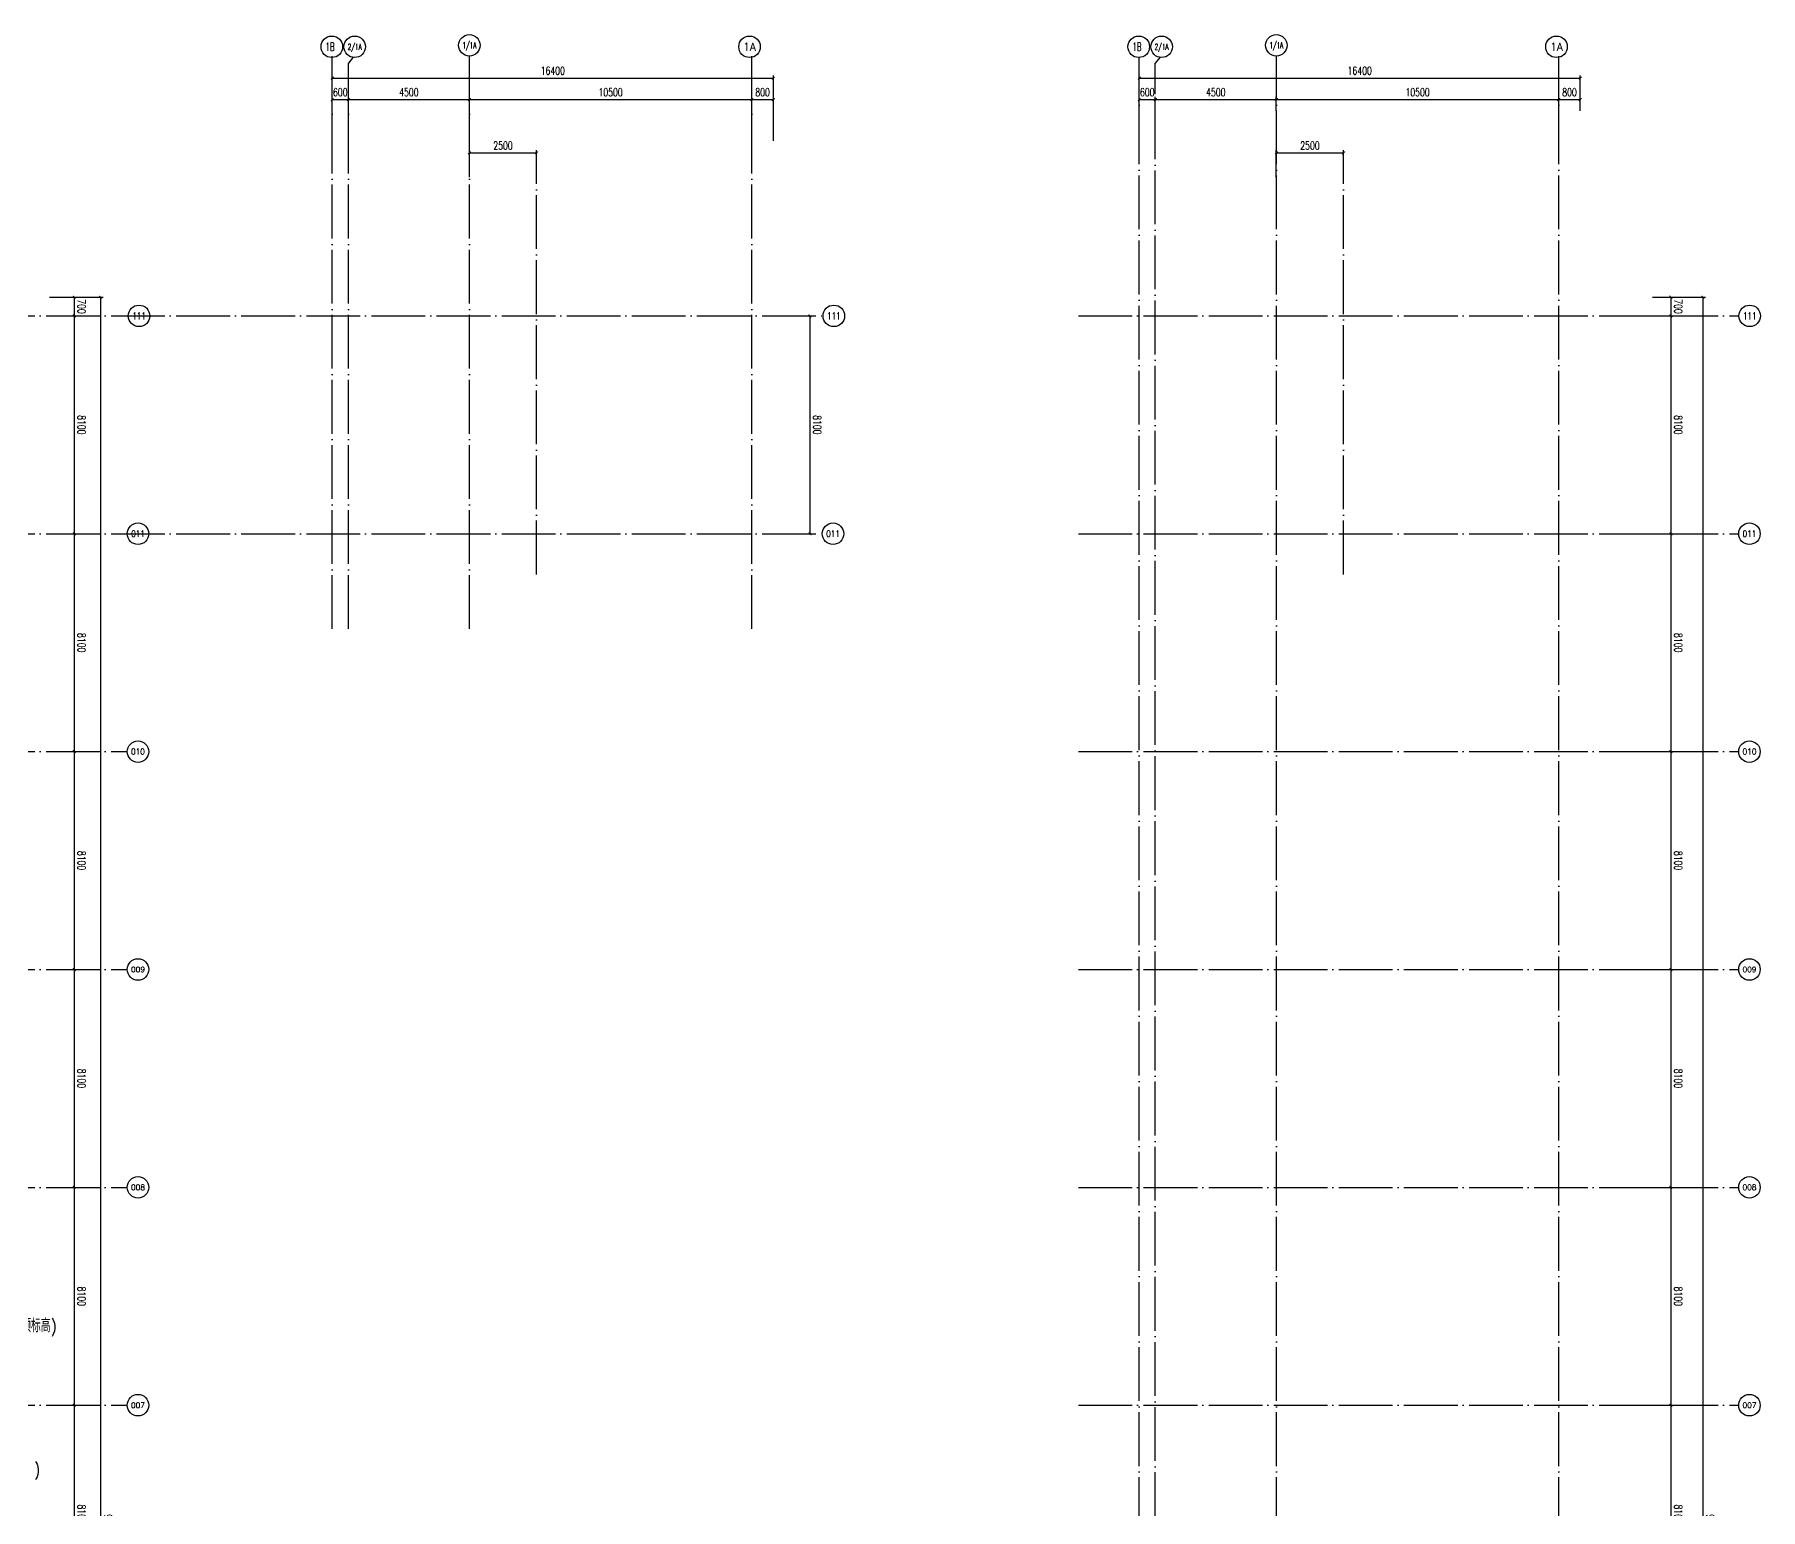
# Model space of a CAD drawing. Extents: x -1313754 to 847533, y 489853 to 941203.
# Drawn here: x 374478 to 438645, y 787444 to 842282 of the extents above; entities that cross this region are included whole.
import ezdxf
from ezdxf.enums import TextEntityAlignment as Align

# ---------------------------------------------------------------- set-up
doc = ezdxf.new("R2010")
doc.units = 0
doc.header["$LTSCALE"] = 1000
doc.header["$MEASUREMENT"] = 0
doc.linetypes.add('DOTE', pattern=[2.42, 2, -0.2, 0.02, -0.2])
doc.layers.get('Defpoints').update_dxf_attribs({"color": 210})
for name, color, linetype in [('A-AXIS-D', 1, 'Continuous'), ('A-AXIS-DOTE', 14, 'DOTE'), ('AS-WALL', 40, 'Continuous'), ('PUB_TEXT', 7, 'Continuous')]:
    doc.layers.add(name, color=color, linetype=linetype)
doc.styles.add('_TCH_AXIS', font='COMPLEX', dxfattribs={"bigfont": 'GBCBIG'})
doc.styles.add('_TCH_DIM', font='SIMPLEX', dxfattribs={"bigfont": 'GBCBIG'})
doc.styles.add('_TCH_DIM_T3', font='SIMPLEX', dxfattribs={"width": 0.705882, "bigfont": 'GBCBIG'})
doc.styles.add('A-DIM_T3', font='SIMPLEX', dxfattribs={"width": 0.705882, "bigfont": 'GBCBIG'})
doc.dimstyles.new('_TCH_ARCH&&100', dxfattribs={"dimtxt": 297.5, "dimasz": 100, "dimexe": 100, "dimexo": 100, "dimgap": 126.25, "dimtad": 1, "dimdec": 0, "dimzin": 0, "dimdsep": 46, "dimtxsty": '_TCH_DIM_T3', "dimblk": 'ARCHTICK', "dimcen": 0.09, "dimclrt": 7, "dimazin": 2, "dimtfac": 1, "dimtdec": 0, "dimtix": 1, "dimtmove": 2, "dimatfit": 3, "dimfxl": 0, "dimtolj": 1, "dimtzin": 0, "dimarcsym": 0})
doc.dimstyles.new('A-DIM&&100', dxfattribs={"dimtxt": 297.5, "dimasz": 100, "dimexe": 100, "dimexo": 100, "dimgap": 126.25, "dimtad": 1, "dimdec": 0, "dimzin": 0, "dimdsep": 46, "dimtxsty": 'A-DIM_T3', "dimblk": 'ARCHTICK', "dimcen": 0.09, "dimclrt": 7, "dimazin": 2, "dimtfac": 1, "dimtdec": 0, "dimtix": 1, "dimtmove": 2, "dimatfit": 3, "dimfxl": 0, "dimtolj": 1, "dimtzin": 0, "dimarcsym": 0})

# ---------------------------------------------------------------- blocks, each defined once
blk = doc.blocks.new('rrrrrrrrrrrrrrrrrrrrr')
at = {"layer": 'PUB_TEXT', "style": '_TCH_DIM'}
blk.add_text('幕墙顶标高', height=506.38, dxfattribs=at).set_placement((-126848.4, 794030))
at = {"layer": 'PUB_TEXT', "style": '_TCH_DIM', "width": 0.705882}
for p in [(-125005.3, 794030), (-125623.9, 788700)]:
    blk.add_text(')', height=446.2, dxfattribs=at).set_placement(p)
blk = doc.blocks.new('_ArchTick')
at = {"color": 0, "linetype": 'ByBlock', "const_width": 0.4}
blk.add_lwpolyline([(-0.5, -0.5), (0.5, 0.5)], dxfattribs=at)
blk = doc.blocks.new('*D1303')
at = {"layer": 'A-AXIS-D', "color": 0, "lineweight": -2}
for p, q in [((95776, 27700), (96792, 27700)), ((96692, 27700), (96692, 27000)), ((95776, 27000), (96792, 27000))]:
    blk.add_line(p, q, dxfattribs=at)
at = {"layer": 'Defpoints', "color": 0}
for p in [(95676, 27700), (95676, 27000), (96692, 27000)]:
    blk.add_point(p, dxfattribs=at)
at = {"layer": 'A-AXIS-D', "color": 0, "lineweight": -2, "xscale": 100, "yscale": 100, "zscale": 100}
for p, rotation in [((96692, 27700), 90), ((96692, 27000), 270)]:
    blk.add_blockref('_ArchTick', p, dxfattribs=dict(at, rotation=rotation))
at = {"layer": 'A-AXIS-D', "color": 7, "insert": (96967, 27350), "char_height": 297.5, "attachment_point": 5, "rotation": 270, "style": 'A-DIM_T3'}
blk.add_mtext('\\A1;700', dxfattribs=at)
blk = doc.blocks.new('*D1304')
at = {"layer": 'A-AXIS-D', "color": 0, "lineweight": -2}
for p, q in [((95776, 27000), (96792, 27000)), ((96692, 27000), (96692, 18900)), ((95776, 18900), (96792, 18900))]:
    blk.add_line(p, q, dxfattribs=at)
at = {"layer": 'Defpoints', "color": 0}
for p in [(95676, 27000), (95676, 18900), (96692, 18900)]:
    blk.add_point(p, dxfattribs=at)
at = {"layer": 'A-AXIS-D', "color": 0, "lineweight": -2, "xscale": 100, "yscale": 100, "zscale": 100}
for p, rotation in [((96692, 27000), 90), ((96692, 18900), 270)]:
    blk.add_blockref('_ArchTick', p, dxfattribs=dict(at, rotation=rotation))
at = {"layer": 'A-AXIS-D', "color": 7, "insert": (96967, 22950), "char_height": 297.5, "attachment_point": 5, "rotation": 270, "style": 'A-DIM_T3'}
blk.add_mtext('\\A1;8100', dxfattribs=at)
blk = doc.blocks.new('*D1305')
at = {"layer": 'A-AXIS-D', "color": 0, "lineweight": -2}
for p, q in [((95776, 18900), (96792, 18900)), ((96692, 18900), (96692, 10800)), ((95776, 10800), (96792, 10800))]:
    blk.add_line(p, q, dxfattribs=at)
at = {"layer": 'Defpoints', "color": 0}
for p in [(95676, 18900), (95676, 10800), (96692, 10800)]:
    blk.add_point(p, dxfattribs=at)
at = {"layer": 'A-AXIS-D', "color": 0, "lineweight": -2, "xscale": 100, "yscale": 100, "zscale": 100}
for p, rotation in [((96692, 18900), 90), ((96692, 10800), 270)]:
    blk.add_blockref('_ArchTick', p, dxfattribs=dict(at, rotation=rotation))
at = {"layer": 'A-AXIS-D', "color": 7, "insert": (96967, 14850), "char_height": 297.5, "attachment_point": 5, "rotation": 270, "style": 'A-DIM_T3'}
blk.add_mtext('\\A1;8100', dxfattribs=at)
blk = doc.blocks.new('*D1306')
at = {"layer": 'A-AXIS-D', "color": 0, "lineweight": -2}
for p, q in [((95776, 10800), (96792, 10800)), ((96692, 10800), (96692, 2700)), ((95776, 2700), (96792, 2700))]:
    blk.add_line(p, q, dxfattribs=at)
at = {"layer": 'Defpoints', "color": 0}
for p in [(95676, 10800), (95676, 2700), (96692, 2700)]:
    blk.add_point(p, dxfattribs=at)
at = {"layer": 'A-AXIS-D', "color": 0, "lineweight": -2, "xscale": 100, "yscale": 100, "zscale": 100}
for p, rotation in [((96692, 10800), 90), ((96692, 2700), 270)]:
    blk.add_blockref('_ArchTick', p, dxfattribs=dict(at, rotation=rotation))
at = {"layer": 'A-AXIS-D', "color": 7, "insert": (96967, 6750), "char_height": 297.5, "attachment_point": 5, "rotation": 270, "style": 'A-DIM_T3'}
blk.add_mtext('\\A1;8100', dxfattribs=at)
blk = doc.blocks.new('*D1307')
at = {"layer": 'A-AXIS-D', "color": 0, "lineweight": -2}
for p, q in [((95776, 2700), (96792, 2700)), ((96692, 2700), (96692, -5400)), ((95776, -5400), (96792, -5400))]:
    blk.add_line(p, q, dxfattribs=at)
at = {"layer": 'Defpoints', "color": 0}
for p in [(95676, 2700), (95676, -5400), (96692, -5400)]:
    blk.add_point(p, dxfattribs=at)
at = {"layer": 'A-AXIS-D', "color": 0, "lineweight": -2, "xscale": 100, "yscale": 100, "zscale": 100}
for p, rotation in [((96692, 2700), 90), ((96692, -5400), 270)]:
    blk.add_blockref('_ArchTick', p, dxfattribs=dict(at, rotation=rotation))
at = {"layer": 'A-AXIS-D', "color": 7, "insert": (96967, -1350), "char_height": 297.5, "attachment_point": 5, "rotation": 270, "style": 'A-DIM_T3'}
blk.add_mtext('\\A1;8100', dxfattribs=at)
blk = doc.blocks.new('*D1308')
at = {"layer": 'A-AXIS-D', "color": 0, "lineweight": -2}
for p, q in [((95776, -5400), (96792, -5400)), ((96692, -5400), (96692, -13500)), ((95776, -13500), (96792, -13500))]:
    blk.add_line(p, q, dxfattribs=at)
at = {"layer": 'Defpoints', "color": 0}
for p in [(95676, -5400), (95676, -13500), (96692, -13500)]:
    blk.add_point(p, dxfattribs=at)
at = {"layer": 'A-AXIS-D', "color": 0, "lineweight": -2, "xscale": 100, "yscale": 100, "zscale": 100}
for p, rotation in [((96692, -5400), 90), ((96692, -13500), 270)]:
    blk.add_blockref('_ArchTick', p, dxfattribs=dict(at, rotation=rotation))
at = {"layer": 'A-AXIS-D', "color": 7, "insert": (96967, -9450), "char_height": 297.5, "attachment_point": 5, "rotation": 270, "style": 'A-DIM_T3'}
blk.add_mtext('\\A1;8100', dxfattribs=at)
blk = doc.blocks.new('*D1309')
at = {"layer": 'A-AXIS-D', "color": 0, "lineweight": -2}
for p, q in [((95776, -13500), (96792, -13500)), ((96692, -13500), (96692, -21600)), ((95776, -21600), (96792, -21600))]:
    blk.add_line(p, q, dxfattribs=at)
at = {"layer": 'Defpoints', "color": 0}
for p in [(95676, -13500), (95676, -21600), (96692, -21600)]:
    blk.add_point(p, dxfattribs=at)
at = {"layer": 'A-AXIS-D', "color": 0, "lineweight": -2, "xscale": 100, "yscale": 100, "zscale": 100}
for p, rotation in [((96692, -13500), 90), ((96692, -21600), 270)]:
    blk.add_blockref('_ArchTick', p, dxfattribs=dict(at, rotation=rotation))
at = {"layer": 'A-AXIS-D', "color": 7, "insert": (96967, -17550), "char_height": 297.5, "attachment_point": 5, "rotation": 270, "style": 'A-DIM_T3'}
blk.add_mtext('\\A1;8100', dxfattribs=at)
blk = doc.blocks.new('*D1332')
at = {"layer": 'A-AXIS-D', "color": 0, "lineweight": -2}
for p, q in [((155366, 27700), (156152, 27700)), ((156052, 27700), (156052, 27000)), ((155366, 27000), (156152, 27000))]:
    blk.add_line(p, q, dxfattribs=at)
at = {"layer": 'Defpoints', "color": 0}
for p in [(155266, 27700), (155266, 27000), (156052, 27000)]:
    blk.add_point(p, dxfattribs=at)
at = {"layer": 'A-AXIS-D', "color": 0, "lineweight": -2, "xscale": 100, "yscale": 100, "zscale": 100}
for p, rotation in [((156052, 27700), 90), ((156052, 27000), 270)]:
    blk.add_blockref('_ArchTick', p, dxfattribs=dict(at, rotation=rotation))
at = {"layer": 'A-AXIS-D', "color": 7, "insert": (156327, 27350), "char_height": 297.5, "attachment_point": 5, "rotation": 270, "style": 'A-DIM_T3'}
blk.add_mtext('\\A1;700', dxfattribs=at)
blk = doc.blocks.new('*D1333')
at = {"layer": 'A-AXIS-D', "color": 0, "lineweight": -2}
for p, q in [((155366, 27000), (156152, 27000)), ((156052, 27000), (156052, 18900)), ((155366, 18900), (156152, 18900))]:
    blk.add_line(p, q, dxfattribs=at)
at = {"layer": 'Defpoints', "color": 0}
for p in [(155266, 27000), (155266, 18900), (156052, 18900)]:
    blk.add_point(p, dxfattribs=at)
at = {"layer": 'A-AXIS-D', "color": 0, "lineweight": -2, "xscale": 100, "yscale": 100, "zscale": 100}
for p, rotation in [((156052, 27000), 90), ((156052, 18900), 270)]:
    blk.add_blockref('_ArchTick', p, dxfattribs=dict(at, rotation=rotation))
at = {"layer": 'A-AXIS-D', "color": 7, "insert": (156327, 22950), "char_height": 297.5, "attachment_point": 5, "rotation": 270, "style": 'A-DIM_T3'}
blk.add_mtext('\\A1;8100', dxfattribs=at)
blk = doc.blocks.new('*D1334')
at = {"layer": 'A-AXIS-D', "color": 0, "lineweight": -2}
for p, q in [((155366, 18900), (156152, 18900)), ((156052, 18900), (156052, 10800)), ((155366, 10800), (156152, 10800))]:
    blk.add_line(p, q, dxfattribs=at)
at = {"layer": 'Defpoints', "color": 0}
for p in [(155266, 18900), (155266, 10800), (156052, 10800)]:
    blk.add_point(p, dxfattribs=at)
at = {"layer": 'A-AXIS-D', "color": 0, "lineweight": -2, "xscale": 100, "yscale": 100, "zscale": 100}
for p, rotation in [((156052, 18900), 90), ((156052, 10800), 270)]:
    blk.add_blockref('_ArchTick', p, dxfattribs=dict(at, rotation=rotation))
at = {"layer": 'A-AXIS-D', "color": 7, "insert": (156327, 14850), "char_height": 297.5, "attachment_point": 5, "rotation": 270, "style": 'A-DIM_T3'}
blk.add_mtext('\\A1;8100', dxfattribs=at)
blk = doc.blocks.new('*D1335')
at = {"layer": 'A-AXIS-D', "color": 0, "lineweight": -2}
for p, q in [((155366, 10800), (156152, 10800)), ((156052, 10800), (156052, 2700)), ((155366, 2700), (156152, 2700))]:
    blk.add_line(p, q, dxfattribs=at)
at = {"layer": 'Defpoints', "color": 0}
for p in [(155266, 10800), (155266, 2700), (156052, 2700)]:
    blk.add_point(p, dxfattribs=at)
at = {"layer": 'A-AXIS-D', "color": 0, "lineweight": -2, "xscale": 100, "yscale": 100, "zscale": 100}
for p, rotation in [((156052, 10800), 90), ((156052, 2700), 270)]:
    blk.add_blockref('_ArchTick', p, dxfattribs=dict(at, rotation=rotation))
at = {"layer": 'A-AXIS-D', "color": 7, "insert": (156327, 6750), "char_height": 297.5, "attachment_point": 5, "rotation": 270, "style": 'A-DIM_T3'}
blk.add_mtext('\\A1;8100', dxfattribs=at)
blk = doc.blocks.new('*D1336')
at = {"layer": 'A-AXIS-D', "color": 0, "lineweight": -2}
for p, q in [((155366, 2700), (156152, 2700)), ((156052, 2700), (156052, -5400)), ((155366, -5400), (156152, -5400))]:
    blk.add_line(p, q, dxfattribs=at)
at = {"layer": 'Defpoints', "color": 0}
for p in [(155266, 2700), (155266, -5400), (156052, -5400)]:
    blk.add_point(p, dxfattribs=at)
at = {"layer": 'A-AXIS-D', "color": 0, "lineweight": -2, "xscale": 100, "yscale": 100, "zscale": 100}
for p, rotation in [((156052, 2700), 90), ((156052, -5400), 270)]:
    blk.add_blockref('_ArchTick', p, dxfattribs=dict(at, rotation=rotation))
at = {"layer": 'A-AXIS-D', "color": 7, "insert": (156327, -1350), "char_height": 297.5, "attachment_point": 5, "rotation": 270, "style": 'A-DIM_T3'}
blk.add_mtext('\\A1;8100', dxfattribs=at)
blk = doc.blocks.new('*D1337')
at = {"layer": 'A-AXIS-D', "color": 0, "lineweight": -2}
for p, q in [((155366, -5400), (156152, -5400)), ((156052, -5400), (156052, -13500)), ((155366, -13500), (156152, -13500))]:
    blk.add_line(p, q, dxfattribs=at)
at = {"layer": 'Defpoints', "color": 0}
for p in [(155266, -5400), (155266, -13500), (156052, -13500)]:
    blk.add_point(p, dxfattribs=at)
at = {"layer": 'A-AXIS-D', "color": 0, "lineweight": -2, "xscale": 100, "yscale": 100, "zscale": 100}
for p, rotation in [((156052, -5400), 90), ((156052, -13500), 270)]:
    blk.add_blockref('_ArchTick', p, dxfattribs=dict(at, rotation=rotation))
at = {"layer": 'A-AXIS-D', "color": 7, "insert": (156327, -9450), "char_height": 297.5, "attachment_point": 5, "rotation": 270, "style": 'A-DIM_T3'}
blk.add_mtext('\\A1;8100', dxfattribs=at)
blk = doc.blocks.new('*D1338')
at = {"layer": 'A-AXIS-D', "color": 0, "lineweight": -2}
for p, q in [((155366, -13500), (156152, -13500)), ((156052, -13500), (156052, -21600)), ((155366, -21600), (156152, -21600))]:
    blk.add_line(p, q, dxfattribs=at)
at = {"layer": 'Defpoints', "color": 0}
for p in [(155266, -13500), (155266, -21600), (156052, -21600)]:
    blk.add_point(p, dxfattribs=at)
at = {"layer": 'A-AXIS-D', "color": 0, "lineweight": -2, "xscale": 100, "yscale": 100, "zscale": 100}
for p, rotation in [((156052, -13500), 90), ((156052, -21600), 270)]:
    blk.add_blockref('_ArchTick', p, dxfattribs=dict(at, rotation=rotation))
at = {"layer": 'A-AXIS-D', "color": 7, "insert": (156327, -17550), "char_height": 297.5, "attachment_point": 5, "rotation": 270, "style": 'A-DIM_T3'}
blk.add_mtext('\\A1;8100', dxfattribs=at)
blk = doc.blocks.new('*D1352')
at = {"layer": 'A-AXIS-D', "color": 0, "lineweight": -2}
for p, q in [((106282, 33510), (106282, 35142)), ((106282, 35042), (106882, 35042)), ((106882, 33510), (106882, 35142))]:
    blk.add_line(p, q, dxfattribs=at)
at = {"layer": 'Defpoints', "color": 0}
for p in [(106882, 35042), (106282, 33410), (106882, 33410)]:
    blk.add_point(p, dxfattribs=at)
at = {"layer": 'A-AXIS-D', "color": 0, "lineweight": -2, "xscale": 100, "yscale": 100, "zscale": 100, "rotation": 180}
blk.add_blockref('_ArchTick', (106282, 35042), dxfattribs=at)
at = {"layer": 'A-AXIS-D', "color": 0, "lineweight": -2, "xscale": 100, "yscale": 100, "zscale": 100}
blk.add_blockref('_ArchTick', (106882, 35042), dxfattribs=at)
at = {"layer": 'A-AXIS-D', "color": 7, "insert": (106582, 35317), "char_height": 297.5, "attachment_point": 5, "style": '_TCH_DIM_T3'}
blk.add_mtext('\\A1;600', dxfattribs=at)
blk = doc.blocks.new('*D1353')
at = {"layer": 'A-AXIS-D', "color": 0, "lineweight": -2}
for p, q in [((106882, 33510), (106882, 35142)), ((106882, 35042), (111382, 35042)), ((111382, 33510), (111382, 35142))]:
    blk.add_line(p, q, dxfattribs=at)
at = {"layer": 'Defpoints', "color": 0}
for p in [(111382, 35042), (106882, 33410), (111382, 33410)]:
    blk.add_point(p, dxfattribs=at)
at = {"layer": 'A-AXIS-D', "color": 0, "lineweight": -2, "xscale": 100, "yscale": 100, "zscale": 100, "rotation": 180}
blk.add_blockref('_ArchTick', (106882, 35042), dxfattribs=at)
at = {"layer": 'A-AXIS-D', "color": 0, "lineweight": -2, "xscale": 100, "yscale": 100, "zscale": 100}
blk.add_blockref('_ArchTick', (111382, 35042), dxfattribs=at)
at = {"layer": 'A-AXIS-D', "color": 7, "insert": (109132, 35317), "char_height": 297.5, "attachment_point": 5, "style": '_TCH_DIM_T3'}
blk.add_mtext('\\A1;4500', dxfattribs=at)
blk = doc.blocks.new('*D1354')
at = {"layer": 'A-AXIS-D', "color": 0, "lineweight": -2}
for p, q in [((111382, 33510), (111382, 35142)), ((111382, 35042), (121882, 35042)), ((121882, 33510), (121882, 35142))]:
    blk.add_line(p, q, dxfattribs=at)
at = {"layer": 'Defpoints', "color": 0}
for p in [(121882, 35042), (111382, 33410), (121882, 33410)]:
    blk.add_point(p, dxfattribs=at)
at = {"layer": 'A-AXIS-D', "color": 0, "lineweight": -2, "xscale": 100, "yscale": 100, "zscale": 100, "rotation": 180}
blk.add_blockref('_ArchTick', (111382, 35042), dxfattribs=at)
at = {"layer": 'A-AXIS-D', "color": 0, "lineweight": -2, "xscale": 100, "yscale": 100, "zscale": 100}
blk.add_blockref('_ArchTick', (121882, 35042), dxfattribs=at)
at = {"layer": 'A-AXIS-D', "color": 7, "insert": (116632, 35317), "char_height": 297.5, "attachment_point": 5, "style": '_TCH_DIM_T3'}
blk.add_mtext('\\A1;10500', dxfattribs=at)
blk = doc.blocks.new('*D1355')
at = {"layer": 'A-AXIS-D', "color": 0, "lineweight": -2}
for p, q in [((121882, 33510), (121882, 35142)), ((121882, 35042), (122682, 35042)), ((122682, 33510), (122682, 35142))]:
    blk.add_line(p, q, dxfattribs=at)
at = {"layer": 'Defpoints', "color": 0}
for p in [(122682, 35042), (121882, 33410), (122682, 33410)]:
    blk.add_point(p, dxfattribs=at)
at = {"layer": 'A-AXIS-D', "color": 0, "lineweight": -2, "xscale": 100, "yscale": 100, "zscale": 100, "rotation": 180}
blk.add_blockref('_ArchTick', (121882, 35042), dxfattribs=at)
at = {"layer": 'A-AXIS-D', "color": 0, "lineweight": -2, "xscale": 100, "yscale": 100, "zscale": 100}
blk.add_blockref('_ArchTick', (122682, 35042), dxfattribs=at)
at = {"layer": 'A-AXIS-D', "color": 7, "insert": (122282, 35317), "char_height": 297.5, "attachment_point": 5, "style": '_TCH_DIM_T3'}
blk.add_mtext('\\A1;800', dxfattribs=at)
blk = doc.blocks.new('*D1365')
at = {"layer": 'A-AXIS-D', "color": 0, "lineweight": -2}
for p, q in [((106282, 34728), (106282, 35942)), ((122682, 34728), (122682, 35942)), ((106282, 35842), (122682, 35842))]:
    blk.add_line(p, q, dxfattribs=at)
at = {"layer": 'Defpoints', "color": 0}
for p in [(122682, 35842), (106282, 34628), (122682, 34628)]:
    blk.add_point(p, dxfattribs=at)
at = {"layer": 'A-AXIS-D', "color": 0, "lineweight": -2, "xscale": 100, "yscale": 100, "zscale": 100, "rotation": 180}
blk.add_blockref('_ArchTick', (106282, 35842), dxfattribs=at)
at = {"layer": 'A-AXIS-D', "color": 0, "lineweight": -2, "xscale": 100, "yscale": 100, "zscale": 100}
blk.add_blockref('_ArchTick', (122682, 35842), dxfattribs=at)
at = {"layer": 'A-AXIS-D', "color": 7, "insert": (114482, 36117), "char_height": 297.5, "attachment_point": 5, "style": '_TCH_DIM_T3'}
blk.add_mtext('\\A1;16400', dxfattribs=at)
blk = doc.blocks.new('*D1367')
at = {"layer": 'A-AXIS-D', "color": 0, "lineweight": -2}
for p, q in [((95876, 27700), (97772, 27700)), ((97672, 27700), (97672, -63700)), ((95876, -63700), (97772, -63700))]:
    blk.add_line(p, q, dxfattribs=at)
at = {"layer": 'Defpoints', "color": 0}
for p in [(95776, 27700), (95776, -63700), (97672, -63700)]:
    blk.add_point(p, dxfattribs=at)
at = {"layer": 'A-AXIS-D', "color": 0, "lineweight": -2, "xscale": 100, "yscale": 100, "zscale": 100}
for p, rotation in [((97672, 27700), 90), ((97672, -63700), 270)]:
    blk.add_blockref('_ArchTick', p, dxfattribs=dict(at, rotation=rotation))
at = {"layer": 'A-AXIS-D', "color": 7, "insert": (97947, -18000), "char_height": 297.5, "attachment_point": 5, "rotation": 270, "style": '_TCH_DIM_T3'}
blk.add_mtext('\\A1;91400', dxfattribs=at)
blk = doc.blocks.new('*D1368')
at = {"layer": 'A-AXIS-D', "color": 0, "lineweight": -2}
for p, q in [((123356, 27000), (124142, 27000)), ((124042, 27000), (124042, 18900)), ((123356, 18900), (124142, 18900))]:
    blk.add_line(p, q, dxfattribs=at)
at = {"layer": 'Defpoints', "color": 0}
for p in [(123256, 27000), (123256, 18900), (124042, 18900)]:
    blk.add_point(p, dxfattribs=at)
at = {"layer": 'A-AXIS-D', "color": 0, "lineweight": -2, "xscale": 100, "yscale": 100, "zscale": 100}
for p, rotation in [((124042, 27000), 90), ((124042, 18900), 270)]:
    blk.add_blockref('_ArchTick', p, dxfattribs=dict(at, rotation=rotation))
at = {"layer": 'A-AXIS-D', "color": 7, "insert": (124317, 22950), "char_height": 297.5, "attachment_point": 5, "rotation": 270, "style": 'A-DIM_T3'}
blk.add_mtext('\\A1;8100', dxfattribs=at)
blk = doc.blocks.new('*D1369')
at = {"layer": 'A-AXIS-D', "color": 0, "lineweight": -2}
for p, q in [((155366, 27700), (157342, 27700)), ((157242, 27700), (157242, -63700)), ((155366, -63700), (157342, -63700))]:
    blk.add_line(p, q, dxfattribs=at)
at = {"layer": 'Defpoints', "color": 0}
for p in [(155266, 27700), (155266, -63700), (157242, -63700)]:
    blk.add_point(p, dxfattribs=at)
at = {"layer": 'A-AXIS-D', "color": 0, "lineweight": -2, "xscale": 100, "yscale": 100, "zscale": 100}
for p, rotation in [((157242, 27700), 90), ((157242, -63700), 270)]:
    blk.add_blockref('_ArchTick', p, dxfattribs=dict(at, rotation=rotation))
at = {"layer": 'A-AXIS-D', "color": 7, "insert": (157517, -18000), "char_height": 297.5, "attachment_point": 5, "rotation": 270, "style": '_TCH_DIM_T3'}
blk.add_mtext('\\A1;91400', dxfattribs=at)
blk = doc.blocks.new('*D1434')
at = {"layer": 'A-AXIS-D', "color": 0, "lineweight": -2}
for p, q in [((136282, 34628), (136282, 35142)), ((136282, 35042), (136882, 35042)), ((136882, 34628), (136882, 35142))]:
    blk.add_line(p, q, dxfattribs=at)
at = {"layer": 'Defpoints', "color": 0}
for p in [(136882, 35042), (136282, 34528), (136882, 34528)]:
    blk.add_point(p, dxfattribs=at)
at = {"layer": 'A-AXIS-D', "color": 0, "lineweight": -2, "xscale": 100, "yscale": 100, "zscale": 100, "rotation": 180}
blk.add_blockref('_ArchTick', (136282, 35042), dxfattribs=at)
at = {"layer": 'A-AXIS-D', "color": 0, "lineweight": -2, "xscale": 100, "yscale": 100, "zscale": 100}
blk.add_blockref('_ArchTick', (136882, 35042), dxfattribs=at)
at = {"layer": 'A-AXIS-D', "color": 7, "insert": (136582, 35317), "char_height": 297.5, "attachment_point": 5, "style": '_TCH_DIM_T3'}
blk.add_mtext('\\A1;600', dxfattribs=at)
blk = doc.blocks.new('*D1435')
at = {"layer": 'A-AXIS-D', "color": 0, "lineweight": -2}
for p, q in [((136882, 34628), (136882, 35142)), ((136882, 35042), (141382, 35042)), ((141382, 34628), (141382, 35142))]:
    blk.add_line(p, q, dxfattribs=at)
at = {"layer": 'Defpoints', "color": 0}
for p in [(141382, 35042), (136882, 34528), (141382, 34528)]:
    blk.add_point(p, dxfattribs=at)
at = {"layer": 'A-AXIS-D', "color": 0, "lineweight": -2, "xscale": 100, "yscale": 100, "zscale": 100, "rotation": 180}
blk.add_blockref('_ArchTick', (136882, 35042), dxfattribs=at)
at = {"layer": 'A-AXIS-D', "color": 0, "lineweight": -2, "xscale": 100, "yscale": 100, "zscale": 100}
blk.add_blockref('_ArchTick', (141382, 35042), dxfattribs=at)
at = {"layer": 'A-AXIS-D', "color": 7, "insert": (139132, 35317), "char_height": 297.5, "attachment_point": 5, "style": '_TCH_DIM_T3'}
blk.add_mtext('\\A1;4500', dxfattribs=at)
blk = doc.blocks.new('*D1436')
at = {"layer": 'A-AXIS-D', "color": 0, "lineweight": -2}
for p, q in [((141382, 34628), (141382, 35142)), ((141382, 35042), (151882, 35042)), ((151882, 34628), (151882, 35142))]:
    blk.add_line(p, q, dxfattribs=at)
at = {"layer": 'Defpoints', "color": 0}
for p in [(151882, 35042), (141382, 34528), (151882, 34528)]:
    blk.add_point(p, dxfattribs=at)
at = {"layer": 'A-AXIS-D', "color": 0, "lineweight": -2, "xscale": 100, "yscale": 100, "zscale": 100, "rotation": 180}
blk.add_blockref('_ArchTick', (141382, 35042), dxfattribs=at)
at = {"layer": 'A-AXIS-D', "color": 0, "lineweight": -2, "xscale": 100, "yscale": 100, "zscale": 100}
blk.add_blockref('_ArchTick', (151882, 35042), dxfattribs=at)
at = {"layer": 'A-AXIS-D', "color": 7, "insert": (146632, 35317), "char_height": 297.5, "attachment_point": 5, "style": '_TCH_DIM_T3'}
blk.add_mtext('\\A1;10500', dxfattribs=at)
blk = doc.blocks.new('*D1437')
at = {"layer": 'A-AXIS-D', "color": 0, "lineweight": -2}
for p, q in [((151882, 34628), (151882, 35142)), ((151882, 35042), (152682, 35042)), ((152682, 34628), (152682, 35142))]:
    blk.add_line(p, q, dxfattribs=at)
at = {"layer": 'Defpoints', "color": 0}
for p in [(152682, 35042), (151882, 34528), (152682, 34528)]:
    blk.add_point(p, dxfattribs=at)
at = {"layer": 'A-AXIS-D', "color": 0, "lineweight": -2, "xscale": 100, "yscale": 100, "zscale": 100, "rotation": 180}
blk.add_blockref('_ArchTick', (151882, 35042), dxfattribs=at)
at = {"layer": 'A-AXIS-D', "color": 0, "lineweight": -2, "xscale": 100, "yscale": 100, "zscale": 100}
blk.add_blockref('_ArchTick', (152682, 35042), dxfattribs=at)
at = {"layer": 'A-AXIS-D', "color": 7, "insert": (152282, 35317), "char_height": 297.5, "attachment_point": 5, "style": '_TCH_DIM_T3'}
blk.add_mtext('\\A1;800', dxfattribs=at)
blk = doc.blocks.new('*D1438')
at = {"layer": 'A-AXIS-D', "color": 0, "lineweight": -2}
for p, q in [((136282, 34728), (136282, 35942)), ((152682, 34728), (152682, 35942)), ((136282, 35842), (152682, 35842))]:
    blk.add_line(p, q, dxfattribs=at)
at = {"layer": 'Defpoints', "color": 0}
for p in [(152682, 35842), (136282, 34628), (152682, 34628)]:
    blk.add_point(p, dxfattribs=at)
at = {"layer": 'A-AXIS-D', "color": 0, "lineweight": -2, "xscale": 100, "yscale": 100, "zscale": 100, "rotation": 180}
blk.add_blockref('_ArchTick', (136282, 35842), dxfattribs=at)
at = {"layer": 'A-AXIS-D', "color": 0, "lineweight": -2, "xscale": 100, "yscale": 100, "zscale": 100}
blk.add_blockref('_ArchTick', (152682, 35842), dxfattribs=at)
at = {"layer": 'A-AXIS-D', "color": 7, "insert": (144482, 36117), "char_height": 297.5, "attachment_point": 5, "style": '_TCH_DIM_T3'}
blk.add_mtext('\\A1;16400', dxfattribs=at)
blk = doc.blocks.new('*D1515')
at = {"layer": 'A-AXIS-D', "color": 0, "lineweight": -2}
for p, q in [((111382, 32160), (111382, 33160)), ((111382, 33060), (113882, 33060)), ((113882, 32160), (113882, 33160))]:
    blk.add_line(p, q, dxfattribs=at)
at = {"layer": 'Defpoints', "color": 0}
for p in [(113882, 33060), (111382, 32060), (113882, 32060)]:
    blk.add_point(p, dxfattribs=at)
at = {"layer": 'A-AXIS-D', "color": 0, "lineweight": -2, "xscale": 100, "yscale": 100, "zscale": 100, "rotation": 180}
blk.add_blockref('_ArchTick', (111382, 33060), dxfattribs=at)
at = {"layer": 'A-AXIS-D', "color": 0, "lineweight": -2, "xscale": 100, "yscale": 100, "zscale": 100}
blk.add_blockref('_ArchTick', (113882, 33060), dxfattribs=at)
at = {"layer": 'A-AXIS-D', "color": 7, "insert": (112632, 33335), "char_height": 297.5, "attachment_point": 5, "style": '_TCH_DIM_T3'}
blk.add_mtext('\\A1;2500', dxfattribs=at)
blk = doc.blocks.new('*D1516')
at = {"layer": 'A-AXIS-D', "color": 0, "lineweight": -2}
for p, q in [((141382, 32160), (141382, 33160)), ((141382, 33060), (143882, 33060)), ((143882, 32160), (143882, 33160))]:
    blk.add_line(p, q, dxfattribs=at)
at = {"layer": 'Defpoints', "color": 0}
for p in [(143882, 33060), (141382, 32060), (143882, 32060)]:
    blk.add_point(p, dxfattribs=at)
at = {"layer": 'A-AXIS-D', "color": 0, "lineweight": -2, "xscale": 100, "yscale": 100, "zscale": 100, "rotation": 180}
blk.add_blockref('_ArchTick', (141382, 33060), dxfattribs=at)
at = {"layer": 'A-AXIS-D', "color": 0, "lineweight": -2, "xscale": 100, "yscale": 100, "zscale": 100}
blk.add_blockref('_ArchTick', (143882, 33060), dxfattribs=at)
at = {"layer": 'A-AXIS-D', "color": 7, "insert": (142632, 33335), "char_height": 297.5, "attachment_point": 5, "style": '_TCH_DIM_T3'}
blk.add_mtext('\\A1;2500', dxfattribs=at)
blk = doc.blocks.new('dote')
at = {"layer": 'A-AXIS-D'}
for centre in [(106267.3, 37006.1), (107117.3, 37006.1), (111382.2, 37062.3), (121797.3, 37006.1), (136267.3, 37006.1), (137117.3, 37006.1), (141382.2, 37062.3), (151797.3, 37006.1), (99101.5, 27001.1), (124931.5, 27001.1), (158981.5, 27001.1), (99061.5, 18901.1), (124901.8, 18901.1), (158971.5, 18901.1), (99061.5, 10801.1), (158971.5, 10801.1), (99061.5, 2701.1), (158971.5, 2701.1), (99061.5, -5398.9), (158971.5, -5398.9), (99061.5, -13498.9), (158971.5, -13498.9)]:
    blk.add_circle(centre, 400, dxfattribs=at)
at = {"layer": 'A-AXIS-DOTE'}
for p, q in [((106282.2, 15360), (106282.2, 36662.3)), ((107051.7, 36611.6), (106882.2, 36400)), ((111382.2, 15360), (111382.2, 36662.3)), ((121882.2, 15360), (121882.2, 36662.3)), ((136282.2, -69000), (136282.2, 36606.4)), ((137051.7, 36611.6), (136882.2, 36400)), ((141382.2, -69000), (141382.2, 36662.3)), ((151882.2, -69000), (151882.2, 36662.3)), ((106882.2, 15360), (106882.2, 36400)), ((136882.2, -68810), (136882.2, 36400)), ((113882.2, 17390), (113882.2, 33120)), ((143882.2, 17390), (143882.2, 33120)), ((76282.2, 27000), (124536.4, 27000)), ((134026.4, 27000), (158590, 27000)), ((76282.2, 18900), (124441.5, 18900)), ((134026.4, 18900), (158590, 18900)), ((76282.2, 10800), (98661.5, 10800)), ((134026.4, 10800), (158590, 10800)), ((76282.2, 2700), (98661.5, 2700)), ((134026.4, 2700), (158590, 2700)), ((76282.2, -5400), (98661.5, -5400)), ((134026.4, -5400), (158590, -5400)), ((76282.2, -13500), (98661.5, -13500)), ((134026.4, -13500), (158590, -13500))]:
    blk.add_line(p, q, dxfattribs=at)
at = {"layer": 'PUB_TEXT', "style": '_TCH_AXIS', "width": 0.65625}
for s, height, p, p2 in [('1/1A', 232.83, (111127.5, 36945.9), (111636.9, 36945.9)), ('1/1A', 232.83, (141127.5, 36945.9), (141636.9, 36945.9)), ('2/1A', 219.77, (106859.8, 36896.2), (107374.8, 36896.2)), ('2/1A', 219.77, (136859.8, 36896.2), (137374.8, 36896.2))]:
    blk.add_text(s, height=height, dxfattribs=at).set_placement(p, p2, align=Align.FIT)
at = {"layer": 'PUB_TEXT', "style": '_TCH_AXIS'}
for s, height, p, p2 in [('1B ', 307.25, (106033.2, 36852.5), (106501.4, 36852.5)), ('1A', 300.65, (121561.1, 36855.8), (122033.5, 36855.8)), ('1B ', 307.25, (136033.2, 36852.5), (136501.4, 36852.5)), ('1A', 300.65, (151561.1, 36855.8), (152033.5, 36855.8)), ('111', 265.5, (98855, 26868.4), (99348, 26868.4)), ('111', 265.5, (124685, 26868.4), (125178, 26868.4)), ('111', 265.5, (158735, 26868.4), (159228, 26868.4)), ('011', 241.21, (98808.8, 18780.5), (99314.2, 18780.5)), ('011', 241.21, (124649.1, 18780.5), (125154.5, 18780.5)), ('011', 241.21, (158718.8, 18780.5), (159224.2, 18780.5)), ('010', 220.59, (98804.1, 10690.8), (99318.8, 10690.8)), ('010', 220.59, (158714.1, 10690.8), (159228.8, 10690.8)), ('009', 202.97, (98800.5, 2599.6), (99322.4, 2599.6)), ('009', 202.97, (158710.5, 2599.6), (159232.4, 2599.6)), ('008', 202.97, (98800.5, -5500.4), (99322.4, -5500.4)), ('008', 202.97, (158710.5, -5500.4), (159232.4, -5500.4)), ('007', 202.97, (98800.5, -13600.4), (99322.4, -13600.4)), ('007', 202.97, (158710.5, -13600.4), (159232.4, -13600.4))]:
    blk.add_text(s, height=height, dxfattribs=at).set_placement(p, p2, align=Align.FIT)
at = {"layer": 'A-AXIS-D'}
for base, p1, p2, angle, picture, middle in [((122682.2, 35841.7), (106282.2, 34628.1), (122682.2, 34628.1), 0, '*D1365', (114482.2, 36116.7)), ((152682.2, 35841.7), (136282.2, 34628.1), (152682.2, 34628.1), 0, '*D1438', (144482.2, 36116.7)), ((106882.2, 35041.7), (106282.2, 33410), (106882.2, 33410), 0, '*D1352', (106582.2, 35316.7)), ((111382.2, 35041.7), (106882.2, 33410), (111382.2, 33410), 0, '*D1353', (109132.2, 35316.7)), ((121882.2, 35041.7), (111382.2, 33410), (121882.2, 33410), 0, '*D1354', (116632.2, 35316.7)), ((122682.2, 35041.7), (121882.2, 33410), (122682.2, 33410), 0, '*D1355', (122282.2, 35316.7)), ((136882.2, 35041.7), (136282.2, 34528.1), (136882.2, 34528.1), 0, '*D1434', (136582.2, 35316.7)), ((141382.2, 35041.7), (136882.2, 34528.1), (141382.2, 34528.1), 0, '*D1435', (139132.2, 35316.7)), ((151882.2, 35041.7), (141382.2, 34528.1), (151882.2, 34528.1), 0, '*D1436', (146632.2, 35316.7)), ((152682.2, 35041.7), (151882.2, 34528.1), (152682.2, 34528.1), 0, '*D1437', (152282.2, 35316.7)), ((113882.2, 33060), (111382.2, 32060), (113882.2, 32060), 360, '*D1515', (112632.2, 33335)), ((143882.2, 33060), (141382.2, 32060), (143882.2, 32060), 360, '*D1516', (142632.2, 33335))]:
    dim = blk.add_linear_dim(base=base, p1=p1, p2=p2, angle=angle, dimstyle='_TCH_ARCH&&100', override={"dimgap": 0}, dxfattribs=at)
    dim.commit()
    dim.dimension.update_dxf_attribs({"geometry": picture, "text_midpoint": middle, "dimtype": 161})
for base, p1, p2, dimstyle, picture, middle in [((96692.2, 27000), (95676.4, 27700), (95676.4, 27000), 'A-DIM&&100', '*D1303', (96967.2, 27350)), ((97671.9, -63700), (95776.4, 27700), (95776.4, -63700), '_TCH_ARCH&&100', '*D1367', (97946.9, -18000)), ((156052.2, 27000), (155265.8, 27700), (155265.8, 27000), 'A-DIM&&100', '*D1332', (156327.2, 27350)), ((157241.9, -63700), (155265.8, 27700), (155265.8, -63700), '_TCH_ARCH&&100', '*D1369', (157516.9, -18000)), ((96692.2, 18900), (95676.4, 27000), (95676.4, 18900), 'A-DIM&&100', '*D1304', (96967.2, 22950)), ((124042.2, 18900), (123255.8, 27000), (123255.8, 18900), 'A-DIM&&100', '*D1368', (124317.2, 22950)), ((156052.2, 18900), (155265.8, 27000), (155265.8, 18900), 'A-DIM&&100', '*D1333', (156327.2, 22950)), ((96692.2, 10800), (95676.4, 18900), (95676.4, 10800), 'A-DIM&&100', '*D1305', (96967.2, 14850)), ((156052.2, 10800), (155265.8, 18900), (155265.8, 10800), 'A-DIM&&100', '*D1334', (156327.2, 14850)), ((96692.2, 2700), (95676.4, 10800), (95676.4, 2700), 'A-DIM&&100', '*D1306', (96967.2, 6750)), ((156052.2, 2700), (155265.8, 10800), (155265.8, 2700), 'A-DIM&&100', '*D1335', (156327.2, 6750)), ((96692.2, -5400), (95676.4, 2700), (95676.4, -5400), 'A-DIM&&100', '*D1307', (96967.2, -1350)), ((156052.2, -5400), (155265.8, 2700), (155265.8, -5400), 'A-DIM&&100', '*D1336', (156327.2, -1350)), ((96692.2, -13500), (95676.4, -5400), (95676.4, -13500), 'A-DIM&&100', '*D1308', (96967.2, -9450)), ((156052.2, -13500), (155265.8, -5400), (155265.8, -13500), 'A-DIM&&100', '*D1337', (156327.2, -9450)), ((96692.2, -21600), (95676.4, -13500), (95676.4, -21600), 'A-DIM&&100', '*D1309', (96967.2, -17550)), ((156052.2, -21600), (155265.8, -13500), (155265.8, -21600), 'A-DIM&&100', '*D1338', (156327.2, -17550))]:
    dim = blk.add_linear_dim(base=base, p1=p1, p2=p2, angle=270, dimstyle=dimstyle, override={"dimgap": 0}, dxfattribs=at)
    dim.commit()
    dim.dimension.update_dxf_attribs({"geometry": picture, "text_midpoint": middle, "dimtype": 161, "text_rotation": 270})

msp = doc.modelspace()

# ---------------------------------------------------------------- block references
msp.add_blockref('rrrrrrrrrrrrrrrrrrrrr', (500100, 0))
at = {"layer": 'AS-WALL'}
msp.add_blockref('dote', (279263.6, 804820), dxfattribs=at)

doc.saveas('drawing.dxf')
